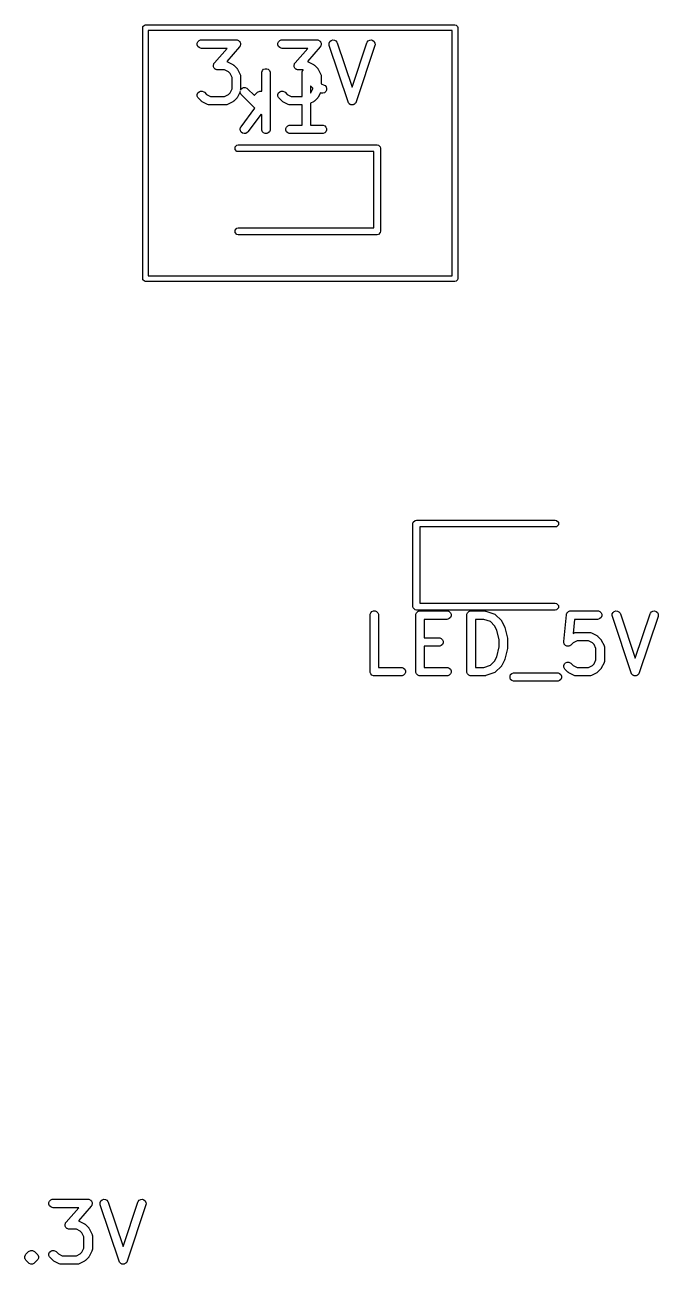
# Model space of a CAD drawing. Header units: millimetres. Extents: x 60 to 220, y -152 to -53.
# Drawn here: x 117.25 to 128.47, y -94.18 to -72.25 of the extents above; entities that cross this region are included whole.
import ezdxf

# ---------------------------------------------------------------- set-up
doc = ezdxf.new("R2010")
doc.units = ezdxf.units.MM
doc.layers.add('F.Silkscreen', color=41, linetype='CONTINUOUS', true_color=0xf2eda1)

msp = doc.modelspace()

# ---------------------------------------------------------------- linework, layer by layer
at = {"layer": 'F.Silkscreen', "linetype": 'CONTINUOUS'}
for p, q in [((119.3373, -72.3025), (119.341106, -72.283366)), ((119.3373, -76.7447), (119.3373, -72.3025)), ((119.341106, -72.283366), (119.368166, -72.256306)), ((119.368166, -72.256306), (119.3873, -72.2525)), ((119.3873, -72.2525), (124.8664, -72.2525)), ((119.4373, -72.3525), (119.4373, -76.6947)), ((124.8164, -72.3525), (119.4373, -72.3525)), ((124.8164, -76.6947), (124.8164, -72.3525)), ((124.8664, -72.2525), (124.885534, -72.256306)), ((124.885534, -72.256306), (124.912594, -72.283366)), ((124.912594, -72.283366), (124.9164, -72.3025)), ((124.9164, -72.3025), (124.9164, -76.7447)), ((120.304051, -72.580287), (120.31525, -72.553251)), ((120.304051, -72.609551), (120.304051, -72.580287)), ((120.31525, -72.553251), (120.335942, -72.532559)), ((120.335942, -72.532559), (120.362978, -72.52136)), ((120.362978, -72.52136), (120.37761, -72.519919)), ((120.37761, -72.519919), (120.996657, -72.519919)), ((120.996657, -72.519919), (121.004395, -72.520681)), ((121.004395, -72.520681), (121.006363, -72.52055)), ((121.006363, -72.52055), (121.007718, -72.521008)), ((121.007718, -72.521008), (121.011289, -72.52136)), ((121.011289, -72.52136), (121.022546, -72.526023)), ((121.022546, -72.526023), (121.034084, -72.529925)), ((121.034084, -72.529925), (121.035988, -72.53159)), ((121.035988, -72.53159), (121.038325, -72.532559)), ((121.038325, -72.532559), (121.046935, -72.541169)), ((121.046935, -72.541169), (121.056108, -72.549195)), ((121.056108, -72.549195), (121.05723, -72.551464)), ((121.05723, -72.551464), (121.059017, -72.553251)), ((121.059017, -72.553251), (121.063677, -72.564501)), ((121.063677, -72.564501), (121.06908, -72.575427)), ((121.06908, -72.575427), (121.069248, -72.57795)), ((121.069248, -72.57795), (121.070216, -72.580287)), ((121.070216, -72.580287), (121.070216, -72.592471)), ((121.070216, -72.592471), (121.071026, -72.604625)), ((121.732622, -72.580287), (121.743821, -72.553251)), ((121.732622, -72.609551), (121.732622, -72.580287)), ((121.743821, -72.553251), (121.764513, -72.532559)), ((121.764513, -72.532559), (121.791549, -72.52136)), ((121.791549, -72.52136), (121.806181, -72.519919)), ((121.806181, -72.519919), (122.425228, -72.519919)), ((122.425228, -72.519919), (122.432966, -72.520681)), ((122.432966, -72.520681), (122.434934, -72.52055)), ((122.434934, -72.52055), (122.436289, -72.521008)), ((122.436289, -72.521008), (122.43986, -72.52136)), ((122.43986, -72.52136), (122.451117, -72.526023)), ((122.451117, -72.526023), (122.462655, -72.529925)), ((122.462655, -72.529925), (122.464559, -72.53159)), ((122.464559, -72.53159), (122.466896, -72.532559)), ((122.466896, -72.532559), (122.475506, -72.541169)), ((122.475506, -72.541169), (122.484679, -72.549195)), ((122.484679, -72.549195), (122.485801, -72.551464)), ((122.485801, -72.551464), (122.487588, -72.553251)), ((122.487588, -72.553251), (122.492248, -72.564501)), ((122.492248, -72.564501), (122.497651, -72.575427)), ((122.497651, -72.575427), (122.497819, -72.57795)), ((122.497819, -72.57795), (122.498787, -72.580287)), ((122.498787, -72.580287), (122.498787, -72.592471)), ((122.498787, -72.592471), (122.499597, -72.604625)), ((122.636532, -72.604299), (122.638607, -72.575109)), ((122.638607, -72.575109), (122.651693, -72.548936)), ((122.651693, -72.548936), (122.6738, -72.529762)), ((122.6738, -72.529762), (122.701563, -72.520508)), ((122.701563, -72.520508), (122.730753, -72.522583)), ((122.730753, -72.522583), (122.756926, -72.535669)), ((122.756926, -72.535669), (122.7761, -72.557776)), ((122.7761, -72.557776), (122.782094, -72.571202)), ((122.782094, -72.571202), (123.044276, -73.357748)), ((123.044276, -73.357748), (123.306458, -72.571202)), ((123.306458, -72.571202), (123.312452, -72.557777)), ((123.312452, -72.557777), (123.331626, -72.53567)), ((123.331626, -72.53567), (123.357799, -72.522583)), ((123.357799, -72.522583), (123.386989, -72.520508)), ((123.386989, -72.520508), (123.414751, -72.529762)), ((123.414751, -72.529762), (123.436859, -72.548936)), ((123.436859, -72.548936), (123.449945, -72.57511)), ((123.449945, -72.57511), (123.45202, -72.6043)), ((120.31525, -72.636587), (120.304051, -72.609551)), ((120.335942, -72.657279), (120.31525, -72.636587)), ((120.362978, -72.668478), (120.335942, -72.657279)), ((120.37761, -72.669919), (120.362978, -72.668478)), ((120.831375, -72.669919), (120.37761, -72.669919)), ((120.606881, -72.926483), (120.831375, -72.669919)), ((121.0531, -72.644307), (120.826204, -72.903616)), ((121.057621, -72.637982), (121.0531, -72.644307)), ((121.059017, -72.636587), (121.057621, -72.637982)), ((121.059565, -72.635263), (121.059017, -72.636587)), ((121.061651, -72.632346), (121.059565, -72.635263)), ((121.065552, -72.620808), (121.061651, -72.632346)), ((121.070216, -72.609551), (121.065552, -72.620808)), ((121.071026, -72.604625), (121.070216, -72.60702)), ((121.070216, -72.60702), (121.070216, -72.609551)), ((121.743821, -72.636587), (121.732622, -72.609551)), ((121.764513, -72.657279), (121.743821, -72.636587)), ((121.791549, -72.668478), (121.764513, -72.657279)), ((121.806181, -72.669919), (121.791549, -72.668478)), ((122.259946, -72.669919), (121.806181, -72.669919)), ((122.035452, -72.926483), (122.259946, -72.669919)), ((122.481671, -72.644307), (122.254775, -72.903616)), ((122.486192, -72.637982), (122.481671, -72.644307)), ((122.487588, -72.636587), (122.486192, -72.637982)), ((122.488136, -72.635263), (122.487588, -72.636587)), ((122.490222, -72.632346), (122.488136, -72.635263)), ((122.494123, -72.620808), (122.490222, -72.632346)), ((122.498787, -72.609551), (122.494123, -72.620808)), ((122.499597, -72.604625), (122.498787, -72.60702)), ((122.498787, -72.60702), (122.498787, -72.609551)), ((122.639792, -72.618636), (122.636532, -72.604299)), ((122.973125, -73.618636), (122.639792, -72.618636)), ((123.44876, -72.618636), (123.115427, -73.618636)), ((123.45202, -72.6043), (123.44876, -72.618636)), ((120.588955, -72.966165), (120.589765, -72.963769)), ((120.589765, -72.978318), (120.588955, -72.966165)), ((120.589765, -72.961239), (120.594428, -72.949981)), ((120.589765, -72.963769), (120.589765, -72.961239)), ((120.589765, -72.990503), (120.589765, -72.978318)), ((120.590732, -72.992839), (120.589765, -72.990503)), ((120.590901, -72.995363), (120.590732, -72.992839)), ((120.596303, -73.006288), (120.590901, -72.995363)), ((120.594428, -72.949981), (120.59833, -72.938444)), ((120.600964, -73.017539), (120.596303, -73.006288)), ((120.59833, -72.938444), (120.600415, -72.935526)), ((120.600415, -72.935526), (120.600964, -72.934203)), ((120.600964, -72.934203), (120.602359, -72.932807)), ((120.60275, -73.019325), (120.600964, -73.017539)), ((120.602359, -72.932807), (120.606881, -72.926483)), ((120.603873, -73.021595), (120.60275, -73.019325)), ((120.613045, -73.02962), (120.603873, -73.021595)), ((120.621656, -73.038231), (120.613045, -73.02962)), ((120.826204, -72.903616), (120.839722, -72.908789)), ((120.839722, -72.908789), (120.93496, -72.956408)), ((120.93496, -72.956408), (120.941259, -72.960372)), ((120.941259, -72.960372), (120.943087, -72.96113)), ((120.943087, -72.96113), (120.945143, -72.962818)), ((120.945143, -72.962818), (120.947403, -72.96424)), ((120.947403, -72.96424), (120.948702, -72.965738)), ((120.948702, -72.965738), (120.954452, -72.970457)), ((120.954452, -72.970457), (121.002071, -73.018076)), ((121.002071, -73.018076), (121.006789, -73.023825)), ((121.006789, -73.023825), (121.008288, -73.025125)), ((121.008288, -73.025125), (121.009709, -73.027384)), ((121.009709, -73.027384), (121.011398, -73.029441)), ((121.011398, -73.029441), (121.012155, -73.031268)), ((121.012155, -73.031268), (121.01612, -73.037568)), ((121.478007, -73.040559), (121.505043, -73.02936)), ((121.505043, -73.02936), (121.534307, -73.02936)), ((121.534307, -73.02936), (121.561343, -73.040559)), ((122.017526, -72.966165), (122.018336, -72.963769)), ((122.018336, -72.978318), (122.017526, -72.966165)), ((122.018336, -72.961239), (122.022999, -72.949981)), ((122.018336, -72.963769), (122.018336, -72.961239)), ((122.018336, -72.990503), (122.018336, -72.978318)), ((122.019303, -72.992839), (122.018336, -72.990503)), ((122.019472, -72.995363), (122.019303, -72.992839)), ((122.024874, -73.006288), (122.019472, -72.995363)), ((122.022999, -72.949981), (122.026901, -72.938444)), ((122.029535, -73.017539), (122.024874, -73.006288)), ((122.026901, -72.938444), (122.028986, -72.935526)), ((122.028986, -72.935526), (122.029535, -72.934203)), ((122.029535, -72.934203), (122.03093, -72.932807)), ((122.031321, -73.019325), (122.029535, -73.017539)), ((122.03093, -72.932807), (122.035452, -72.926483)), ((122.032444, -73.021595), (122.031321, -73.019325)), ((122.041616, -73.02962), (122.032444, -73.021595)), ((122.050227, -73.038231), (122.041616, -73.02962)), ((122.254775, -72.903616), (122.268293, -72.908789)), ((122.268293, -72.908789), (122.363531, -72.956408)), ((122.363531, -72.956408), (122.36983, -72.960372)), ((122.36983, -72.960372), (122.371658, -72.96113)), ((122.371658, -72.96113), (122.373714, -72.962818)), ((122.373714, -72.962818), (122.375974, -72.96424)), ((122.375974, -72.96424), (122.377273, -72.965738)), ((122.377273, -72.965738), (122.383023, -72.970457)), ((122.383023, -72.970457), (122.430642, -73.018076)), ((122.430642, -73.018076), (122.43536, -73.023825)), ((122.43536, -73.023825), (122.436859, -73.025125)), ((122.436859, -73.025125), (122.43828, -73.027384)), ((122.43828, -73.027384), (122.439969, -73.029441)), ((122.439969, -73.029441), (122.440726, -73.031268)), ((122.440726, -73.031268), (122.444691, -73.037568)), ((120.623992, -73.039199), (120.621656, -73.038231)), ((120.625897, -73.040865), (120.623992, -73.039199)), ((120.637434, -73.044766), (120.625897, -73.040865)), ((120.648692, -73.04943), (120.637434, -73.044766)), ((120.652262, -73.049781), (120.648692, -73.04943)), ((120.653618, -73.05024), (120.652262, -73.049781)), ((120.655585, -73.050108), (120.653618, -73.05024)), ((120.663324, -73.050871), (120.655585, -73.050108)), ((120.788476, -73.050871), (120.663324, -73.050871)), ((120.856992, -73.085129), (120.788476, -73.050871)), ((120.887399, -73.115536), (120.856992, -73.085129)), ((120.921657, -73.184052), (120.887399, -73.115536)), ((120.921657, -73.386737), (120.921657, -73.184052)), ((121.01612, -73.037568), (121.063739, -73.132806)), ((121.063739, -73.132806), (121.068994, -73.146537)), ((121.068994, -73.146537), (121.069185, -73.149226)), ((121.069185, -73.149226), (121.070216, -73.151715)), ((121.070216, -73.151715), (121.071657, -73.166347)), ((121.071657, -73.166347), (121.071657, -73.404442)), ((121.444675, -73.102919), (121.446116, -73.088287)), ((121.444675, -73.428114), (121.444675, -73.102919)), ((121.446116, -73.088287), (121.457315, -73.061251)), ((121.457315, -73.061251), (121.478007, -73.040559)), ((121.561343, -73.040559), (121.582035, -73.061251)), ((121.582035, -73.061251), (121.593234, -73.088287)), ((121.593234, -73.088287), (121.594675, -73.102919)), ((121.594675, -73.102919), (121.594675, -74.102919)), ((122.052563, -73.039199), (122.050227, -73.038231)), ((122.054468, -73.040865), (122.052563, -73.039199)), ((122.066005, -73.044766), (122.054468, -73.040865)), ((122.077263, -73.04943), (122.066005, -73.044766)), ((122.080833, -73.049781), (122.077263, -73.04943)), ((122.082189, -73.05024), (122.080833, -73.049781)), ((122.084156, -73.050108), (122.082189, -73.05024)), ((122.091895, -73.050871), (122.084156, -73.050108)), ((122.180286, -73.050871), (122.091895, -73.050871)), ((122.158961, -73.10284), (122.158976, -73.102763)), ((122.158966, -73.102866), (122.158961, -73.10284)), ((122.158961, -73.102919), (122.158966, -73.102866)), ((122.158961, -73.519919), (122.158961, -73.102919)), ((122.158976, -73.102763), (122.160402, -73.088287)), ((122.160402, -73.088287), (122.163243, -73.081426)), ((122.163243, -73.081426), (122.1647, -73.074146)), ((122.1647, -73.074146), (122.168788, -73.06804)), ((122.168788, -73.06804), (122.171601, -73.061251)), ((122.171601, -73.061251), (122.176851, -73.056)), ((122.176851, -73.056), (122.180286, -73.050871)), ((122.444691, -73.037568), (122.49231, -73.132806)), ((122.49231, -73.132806), (122.497565, -73.146537)), ((122.497565, -73.146537), (122.497756, -73.149226)), ((122.497756, -73.149226), (122.498787, -73.151715)), ((122.498787, -73.151715), (122.500228, -73.166347)), ((122.500228, -73.166347), (122.500228, -73.295057)), ((120.304051, -73.485048), (120.31525, -73.458012)), ((120.31525, -73.458012), (120.335943, -73.437319)), ((120.335943, -73.437319), (120.362979, -73.426121)), ((120.362979, -73.426121), (120.392242, -73.426121)), ((120.392242, -73.426121), (120.419278, -73.43732)), ((120.419278, -73.43732), (120.430644, -73.446648)), ((120.430644, -73.446648), (120.469656, -73.485661)), ((120.856991, -73.485661), (120.887398, -73.455253)), ((120.887398, -73.455253), (120.921657, -73.386737)), ((121.063739, -73.437983), (121.01612, -73.533221)), ((121.065164, -73.434259), (121.063739, -73.437983)), ((121.065164, -73.450883), (121.065164, -73.434259)), ((121.076363, -73.47792), (121.065164, -73.450883)), ((121.071462, -73.406414), (121.076363, -73.394584)), ((121.071657, -73.404442), (121.071462, -73.406414)), ((121.076363, -73.394584), (121.097055, -73.373892)), ((121.097055, -73.373892), (121.124092, -73.362693)), ((121.124092, -73.362693), (121.153354, -73.362693)), ((121.153354, -73.362693), (121.180391, -73.373892)), ((121.180391, -73.373892), (121.191756, -73.383219)), ((121.191756, -73.383219), (121.314932, -73.506395)), ((121.324576, -73.494268), (121.372195, -73.446648)), ((121.372195, -73.446648), (121.383561, -73.43732)), ((121.383561, -73.43732), (121.383562, -73.437319)), ((121.383562, -73.437319), (121.399399, -73.430759)), ((121.399399, -73.430759), (121.410597, -73.426121)), ((121.410597, -73.426121), (121.43986, -73.426121)), ((121.43986, -73.426121), (121.439861, -73.426121)), ((121.439861, -73.426121), (121.444675, -73.428114)), ((121.732622, -73.485048), (121.743821, -73.458012)), ((121.743821, -73.458012), (121.764514, -73.437319)), ((121.764514, -73.437319), (121.79155, -73.426121)), ((121.79155, -73.426121), (121.820813, -73.426121)), ((121.820813, -73.426121), (121.847849, -73.43732)), ((121.847849, -73.43732), (121.859215, -73.446648)), ((121.859215, -73.446648), (121.898227, -73.485661)), ((122.350228, -73.372871), (122.308961, -73.331604)), ((122.308961, -73.331604), (122.308961, -73.462261)), ((122.308961, -73.462261), (122.315969, -73.455253)), ((122.315969, -73.455253), (122.350228, -73.386737)), ((122.350228, -73.386737), (122.350228, -73.372871)), ((122.483982, -73.454639), (122.444691, -73.533221)), ((122.486134, -73.455715), (122.483982, -73.454639)), ((122.499865, -73.46097), (122.486134, -73.455715)), ((122.529055, -73.463044), (122.499865, -73.46097)), ((122.500228, -73.295057), (122.553216, -73.321551)), ((122.556817, -73.45379), (122.529055, -73.463044)), ((122.553216, -73.321551), (122.565659, -73.329383)), ((122.578924, -73.434617), (122.556817, -73.45379)), ((122.565659, -73.329383), (122.584832, -73.351491)), ((122.592012, -73.408442), (122.578924, -73.434617)), ((122.584832, -73.351491), (122.594086, -73.379252)), ((122.594086, -73.379252), (122.592012, -73.408442)), ((120.304051, -73.514311), (120.304051, -73.485048)), ((120.315249, -73.541347), (120.304051, -73.514311)), ((120.324576, -73.552712), (120.315249, -73.541347)), ((120.372195, -73.600332), (120.324576, -73.552712)), ((120.377944, -73.60505), (120.372195, -73.600332)), ((120.379245, -73.60655), (120.377944, -73.60505)), ((120.381504, -73.607972), (120.379245, -73.60655)), ((120.383561, -73.60966), (120.381504, -73.607972)), ((120.385388, -73.610417), (120.383561, -73.60966)), ((120.391688, -73.614382), (120.385388, -73.610417)), ((120.486926, -73.662001), (120.391688, -73.614382)), ((120.469656, -73.485661), (120.538172, -73.519919)), ((120.500657, -73.667256), (120.486926, -73.662001)), ((120.503346, -73.667447), (120.500657, -73.667256)), ((120.505835, -73.668478), (120.503346, -73.667447)), ((120.520467, -73.669919), (120.505835, -73.668478)), ((120.806181, -73.669919), (120.520467, -73.669919)), ((120.538172, -73.519919), (120.788476, -73.519919)), ((120.788476, -73.519919), (120.856991, -73.485661)), ((120.820813, -73.668478), (120.806181, -73.669919)), ((120.823302, -73.667446), (120.820813, -73.668478)), ((120.82599, -73.667256), (120.823302, -73.667446)), ((120.839722, -73.662001), (120.82599, -73.667256)), ((120.93496, -73.614382), (120.839722, -73.662001)), ((120.941259, -73.610417), (120.93496, -73.614382)), ((120.943087, -73.60966), (120.941259, -73.610417)), ((120.945143, -73.607972), (120.943087, -73.60966)), ((120.947403, -73.60655), (120.945143, -73.607972)), ((120.948703, -73.60505), (120.947403, -73.60655)), ((120.954453, -73.600332), (120.948703, -73.60505)), ((121.002071, -73.552713), (120.954453, -73.600332)), ((121.006789, -73.546963), (121.002071, -73.552713)), ((121.008288, -73.545664), (121.006789, -73.546963)), ((121.009709, -73.543405), (121.008288, -73.545664)), ((121.011399, -73.541347), (121.009709, -73.543405)), ((121.012156, -73.539517), (121.011399, -73.541347)), ((121.01612, -73.533221), (121.012156, -73.539517)), ((121.08569, -73.489285), (121.076363, -73.47792)), ((121.325408, -73.729003), (121.08569, -73.489285)), ((121.314932, -73.506395), (121.315249, -73.505633)), ((121.315249, -73.505633), (121.324576, -73.494268)), ((121.732622, -73.514311), (121.732622, -73.485048)), ((121.74382, -73.541347), (121.732622, -73.514311)), ((121.753147, -73.552712), (121.74382, -73.541347)), ((121.800766, -73.600332), (121.753147, -73.552712)), ((121.806515, -73.60505), (121.800766, -73.600332)), ((121.807816, -73.60655), (121.806515, -73.60505)), ((121.810075, -73.607972), (121.807816, -73.60655)), ((121.812132, -73.60966), (121.810075, -73.607972)), ((121.813959, -73.610417), (121.812132, -73.60966)), ((121.820259, -73.614382), (121.813959, -73.610417)), ((121.915497, -73.662001), (121.820259, -73.614382)), ((121.898227, -73.485661), (121.966743, -73.519919)), ((121.929228, -73.667256), (121.915497, -73.662001)), ((121.931917, -73.667447), (121.929228, -73.667256)), ((121.934406, -73.668478), (121.931917, -73.667447)), ((121.949038, -73.669919), (121.934406, -73.668478)), ((122.158961, -73.669919), (121.949038, -73.669919)), ((121.966743, -73.519919), (122.158961, -73.519919)), ((122.158961, -74.027919), (122.158961, -73.669919)), ((122.363531, -73.614382), (122.308961, -73.641667)), ((122.308961, -73.641667), (122.308961, -74.027919)), ((122.36983, -73.610417), (122.363531, -73.614382)), ((122.371658, -73.60966), (122.36983, -73.610417)), ((122.373714, -73.607972), (122.371658, -73.60966)), ((122.375974, -73.60655), (122.373714, -73.607972)), ((122.377274, -73.60505), (122.375974, -73.60655)), ((122.383024, -73.600332), (122.377274, -73.60505)), ((122.430642, -73.552713), (122.383024, -73.600332)), ((122.43536, -73.546963), (122.430642, -73.552713)), ((122.436859, -73.545664), (122.43536, -73.546963)), ((122.43828, -73.543405), (122.436859, -73.545664)), ((122.43997, -73.541347), (122.43828, -73.543405)), ((122.440727, -73.539517), (122.43997, -73.541347)), ((122.444691, -73.533221), (122.440727, -73.539517)), ((122.979119, -73.632061), (122.973125, -73.618636)), ((122.982629, -73.636108), (122.979119, -73.632061)), ((122.985026, -73.640902), (122.982629, -73.636108)), ((122.992134, -73.647067), (122.985026, -73.640902)), ((122.998293, -73.654168), (122.992134, -73.647067)), ((123.003082, -73.656562), (122.998293, -73.654168)), ((123.007133, -73.660076), (123.003082, -73.656562)), ((123.016058, -73.66305), (123.007133, -73.660076)), ((123.024466, -73.667255), (123.016058, -73.66305)), ((123.02981, -73.667634), (123.024466, -73.667255)), ((123.034896, -73.66933), (123.02981, -73.667634)), ((123.044276, -73.668663), (123.034896, -73.66933)), ((123.053656, -73.66933), (123.044276, -73.668663)), ((123.058741, -73.667634), (123.053656, -73.66933)), ((123.064086, -73.667255), (123.058741, -73.667634)), ((123.072496, -73.663049), (123.064086, -73.667255)), ((123.081418, -73.660076), (123.072496, -73.663049)), ((123.085465, -73.656565), (123.081418, -73.660076)), ((123.090259, -73.654169), (123.085465, -73.656565)), ((123.096422, -73.647063), (123.090259, -73.654169)), ((123.103526, -73.640902), (123.096422, -73.647063)), ((123.105921, -73.63611), (123.103526, -73.640902)), ((123.109433, -73.632062), (123.105921, -73.63611)), ((123.115427, -73.618636), (123.109433, -73.632062)), ((121.078723, -74.057919), (121.325408, -73.729003)), ((121.432551, -73.836146), (121.198723, -74.147919)), ((121.444675, -73.84827), (121.432551, -73.836146)), ((121.444675, -74.102919), (121.444675, -73.84827)), ((121.063834, -74.098837), (121.071097, -74.070489)), ((121.067973, -74.127806), (121.063834, -74.098837)), ((121.082882, -74.152987), (121.067973, -74.127806)), ((121.071097, -74.070489), (121.078723, -74.057919)), ((121.446116, -74.117551), (121.444675, -74.102919)), ((121.457315, -74.144587), (121.446116, -74.117551)), ((121.593234, -74.117551), (121.582035, -74.144587)), ((121.594675, -74.102919), (121.593234, -74.117551)), ((121.874688, -74.088287), (121.885887, -74.061251)), ((121.874688, -74.117551), (121.874688, -74.088287)), ((121.885887, -74.144587), (121.874688, -74.117551)), ((121.885887, -74.061251), (121.906579, -74.040559)), ((121.906579, -74.040559), (121.933615, -74.02936)), ((121.933615, -74.02936), (121.948247, -74.027919)), ((121.948247, -74.027919), (122.158961, -74.027919)), ((122.308961, -74.027919), (122.519675, -74.027919)), ((122.519675, -74.027919), (122.534307, -74.02936)), ((122.534307, -74.02936), (122.561343, -74.040559)), ((122.561343, -74.040559), (122.582035, -74.061251)), ((122.582035, -74.061251), (122.593234, -74.088287)), ((122.593234, -74.117551), (122.582035, -74.144587)), ((122.593234, -74.088287), (122.593234, -74.117551)), ((121.106293, -74.170545), (121.082882, -74.152987)), ((121.134641, -74.177808), (121.106293, -74.170545)), ((121.16361, -74.173669), (121.134641, -74.177808)), ((121.188791, -74.15876), (121.16361, -74.173669)), ((121.198723, -74.147919), (121.188791, -74.15876)), ((121.478007, -74.165279), (121.457315, -74.144587)), ((121.505043, -74.176478), (121.478007, -74.165279)), ((121.534307, -74.176478), (121.505043, -74.176478)), ((121.561343, -74.165279), (121.534307, -74.176478)), ((121.582035, -74.144587), (121.561343, -74.165279)), ((121.906579, -74.165279), (121.885887, -74.144587)), ((121.933615, -74.176478), (121.906579, -74.165279)), ((121.948247, -74.177919), (121.933615, -74.176478)), ((122.519675, -74.177919), (121.948247, -74.177919)), ((122.534307, -74.176478), (122.519675, -74.177919)), ((122.561343, -74.165279), (122.534307, -74.176478)), ((122.582035, -74.144587), (122.561343, -74.165279)), ((120.972967, -74.414139), (121.005439, -74.381667)), ((120.972967, -74.460061), (120.972967, -74.414139)), ((121.005439, -74.492533), (120.972967, -74.460061)), ((121.005439, -74.381667), (121.0284, -74.3771)), ((121.0284, -74.4971), (121.005439, -74.492533)), ((121.0284, -74.3771), (123.4884, -74.3771)), ((123.4284, -74.4971), (121.0284, -74.4971)), ((123.4284, -75.8471), (123.4284, -74.4971)), ((123.4884, -74.3771), (123.511361, -74.381667)), ((123.511361, -74.381667), (123.543833, -74.414139)), ((123.543833, -74.414139), (123.5484, -74.4371)), ((123.5484, -74.4371), (123.5484, -75.9071)), ((120.972967, -75.884139), (121.005439, -75.851667)), ((121.005439, -75.851667), (121.0284, -75.8471)), ((121.0284, -75.8471), (123.4284, -75.8471)), ((120.972967, -75.930061), (120.972967, -75.884139)), ((121.005439, -75.962533), (120.972967, -75.930061)), ((121.0284, -75.9671), (121.005439, -75.962533)), ((123.4884, -75.9671), (121.0284, -75.9671)), ((123.511361, -75.962533), (123.4884, -75.9671)), ((123.543833, -75.930061), (123.511361, -75.962533)), ((123.5484, -75.9071), (123.543833, -75.930061)), ((119.341106, -76.763834), (119.3373, -76.7447)), ((119.4373, -76.6947), (124.8164, -76.6947)), ((124.9164, -76.7447), (124.912594, -76.763834)), ((119.368166, -76.790894), (119.341106, -76.763834)), ((119.3873, -76.7947), (119.368166, -76.790894)), ((124.8664, -76.7947), (119.3873, -76.7947)), ((124.885534, -76.790894), (124.8664, -76.7947)), ((124.912594, -76.763834), (124.885534, -76.790894)), ((124.123, -81.0784), (124.127567, -81.055439)), ((124.123, -82.5484), (124.123, -81.0784)), ((124.127567, -81.055439), (124.160039, -81.022967)), ((124.160039, -81.022967), (124.183, -81.0184)), ((124.183, -81.0184), (126.643, -81.0184)), ((126.643, -81.1384), (124.243, -81.1384)), ((124.243, -81.1384), (124.243, -82.4884)), ((126.643, -81.0184), (126.665961, -81.022967)), ((126.665961, -81.133833), (126.643, -81.1384)), ((126.665961, -81.022967), (126.698433, -81.055439)), ((126.698433, -81.101361), (126.665961, -81.133833)), ((126.698433, -81.055439), (126.698433, -81.101361)), ((123.364679, -82.683587), (123.375878, -82.656551)), ((123.375878, -82.656551), (123.39657, -82.635859)), ((123.39657, -82.635859), (123.423606, -82.62466)), ((123.423606, -82.62466), (123.45287, -82.62466)), ((123.45287, -82.62466), (123.479906, -82.635859)), ((123.479906, -82.635859), (123.500598, -82.656551)), ((123.500598, -82.656551), (123.511797, -82.683587)), ((124.127567, -82.571361), (124.123, -82.5484)), ((124.160039, -82.603833), (124.127567, -82.571361)), ((124.183, -82.6084), (124.160039, -82.603833)), ((124.174203, -82.683587), (124.185402, -82.656551)), ((126.643, -82.6084), (124.183, -82.6084)), ((124.185402, -82.656551), (124.206094, -82.635859)), ((124.206094, -82.635859), (124.23313, -82.62466)), ((124.23313, -82.62466), (124.247762, -82.623219)), ((124.243, -82.4884), (126.643, -82.4884)), ((124.247762, -82.623219), (124.723952, -82.623219)), ((124.723952, -82.623219), (124.738584, -82.62466)), ((124.738584, -82.62466), (124.76562, -82.635859)), ((124.76562, -82.635859), (124.786312, -82.656551)), ((124.786312, -82.656551), (124.797511, -82.683587)), ((125.078965, -82.683587), (125.090164, -82.656551)), ((125.090164, -82.656551), (125.110856, -82.635859)), ((125.110856, -82.635859), (125.137892, -82.62466)), ((125.137892, -82.62466), (125.152524, -82.623219)), ((125.152524, -82.623219), (125.390619, -82.623219)), ((125.390619, -82.623219), (125.398024, -82.623948)), ((125.398024, -82.623948), (125.399999, -82.623808)), ((125.399999, -82.623808), (125.402596, -82.624398)), ((125.402596, -82.624398), (125.405251, -82.62466)), ((125.405251, -82.62466), (125.407082, -82.625418)), ((125.407082, -82.625418), (125.414336, -82.627068)), ((125.414336, -82.627068), (125.557193, -82.674687)), ((125.557193, -82.674687), (125.570618, -82.680681)), ((125.570618, -82.680681), (125.572653, -82.682446)), ((126.643, -82.4884), (126.665961, -82.492967)), ((126.665961, -82.603833), (126.643, -82.6084)), ((126.665961, -82.492967), (126.698433, -82.525439)), ((126.698433, -82.571361), (126.665961, -82.603833)), ((126.698433, -82.525439), (126.698433, -82.571361)), ((126.841583, -82.681864), (126.842691, -82.67634)), ((126.842691, -82.67634), (126.847873, -82.66668)), ((126.847873, -82.66668), (126.852069, -82.656551)), ((126.852069, -82.656551), (126.85474, -82.653879)), ((126.85474, -82.653879), (126.856525, -82.650553)), ((126.856525, -82.650553), (126.865007, -82.643612)), ((126.865007, -82.643612), (126.872761, -82.635859)), ((126.872761, -82.635859), (126.876249, -82.634413)), ((126.876249, -82.634413), (126.879173, -82.632022)), ((126.879173, -82.632022), (126.88967, -82.628854)), ((126.88967, -82.628854), (126.899797, -82.62466)), ((126.899797, -82.62466), (126.905402, -82.624107)), ((126.905402, -82.624107), (126.907189, -82.623569)), ((126.907189, -82.623569), (126.909017, -82.623751)), ((126.909017, -82.623751), (126.914429, -82.623219)), ((126.914429, -82.623219), (127.390619, -82.623219)), ((127.390619, -82.623219), (127.405251, -82.62466)), ((127.405251, -82.62466), (127.432287, -82.635859)), ((127.432287, -82.635859), (127.452979, -82.656551)), ((127.452979, -82.656551), (127.464178, -82.683587)), ((127.649542, -82.707599), (127.651617, -82.678409)), ((127.651617, -82.678409), (127.664703, -82.652236)), ((127.664703, -82.652236), (127.68681, -82.633062)), ((127.68681, -82.633062), (127.714573, -82.623808)), ((127.714573, -82.623808), (127.743763, -82.625883)), ((127.743763, -82.625883), (127.769936, -82.638969)), ((127.769936, -82.638969), (127.78911, -82.661076)), ((127.78911, -82.661076), (127.795104, -82.674502)), ((127.795104, -82.674502), (128.057286, -83.461048)), ((128.057286, -83.461048), (128.319468, -82.674502)), ((128.319468, -82.674502), (128.325462, -82.661077)), ((128.325462, -82.661077), (128.344636, -82.63897)), ((128.344636, -82.63897), (128.370809, -82.625883)), ((128.370809, -82.625883), (128.399999, -82.623808)), ((128.399999, -82.623808), (128.427761, -82.633062)), ((128.427761, -82.633062), (128.449869, -82.652236)), ((128.449869, -82.652236), (128.462955, -82.67841)), ((128.462955, -82.67841), (128.46503, -82.7076)), ((123.363238, -82.698219), (123.364679, -82.683587)), ((123.363238, -83.698219), (123.363238, -82.698219)), ((123.511797, -82.683587), (123.513238, -82.698219)), ((123.513238, -82.698219), (123.513238, -83.623219)), ((124.172762, -82.698219), (124.174203, -82.683587)), ((124.172762, -83.698219), (124.172762, -82.698219)), ((124.723952, -82.773219), (124.322762, -82.773219)), ((124.322762, -82.773219), (124.322762, -83.099409)), ((124.738584, -82.771778), (124.723952, -82.773219)), ((124.76562, -82.760579), (124.738584, -82.771778)), ((124.786312, -82.739887), (124.76562, -82.760579)), ((124.797511, -82.712851), (124.786312, -82.739887)), ((124.797511, -82.683587), (124.797511, -82.712851)), ((125.077524, -82.698219), (125.078965, -82.683587)), ((125.077524, -83.698219), (125.077524, -82.698219)), ((125.378449, -82.773219), (125.227524, -82.773219)), ((125.227524, -82.773219), (125.227524, -83.623219)), ((125.492962, -82.81139), (125.378449, -82.773219)), ((125.567075, -82.885503), (125.492962, -82.81139)), ((125.605568, -82.96249), (125.567075, -82.885503)), ((125.572653, -82.682446), (125.575144, -82.683478)), ((125.575144, -82.683478), (125.586509, -82.692805)), ((125.586509, -82.692805), (125.681747, -82.788043)), ((125.681747, -82.788043), (125.686467, -82.793793)), ((125.686467, -82.793793), (125.687964, -82.795092)), ((125.687964, -82.795092), (125.689383, -82.797346)), ((125.689383, -82.797346), (125.691075, -82.799408)), ((125.691075, -82.799408), (125.691833, -82.80124)), ((125.691833, -82.80124), (125.695796, -82.807535)), ((125.695796, -82.807535), (125.743415, -82.902773)), ((126.792182, -83.166946), (126.839801, -82.690756)), ((126.839801, -82.690756), (126.84087, -82.685423)), ((126.84087, -82.683587), (126.841583, -82.681864)), ((126.84087, -82.685423), (126.84087, -82.683587)), ((126.982303, -82.773219), (126.957484, -83.021409)), ((127.390619, -82.773219), (126.982303, -82.773219)), ((127.405251, -82.771778), (127.390619, -82.773219)), ((127.432287, -82.760579), (127.405251, -82.771778)), ((127.452979, -82.739887), (127.432287, -82.760579)), ((127.464178, -82.712851), (127.452979, -82.739887)), ((127.464178, -82.683587), (127.464178, -82.712851)), ((127.652802, -82.721936), (127.649542, -82.707599)), ((127.986135, -83.721936), (127.652802, -82.721936)), ((128.46177, -82.721936), (128.128437, -83.721936)), ((128.46503, -82.7076), (128.46177, -82.721936)), ((124.322762, -83.099409), (124.581095, -83.099409)), ((124.581095, -83.099409), (124.595727, -83.10085)), ((124.595727, -83.10085), (124.622763, -83.112049)), ((124.622763, -83.112049), (124.643455, -83.132741)), ((125.648952, -83.136024), (125.605568, -82.96249)), ((125.743415, -82.902773), (125.743824, -82.903842)), ((125.743824, -82.903842), (125.744147, -82.904278)), ((125.744147, -82.904278), (125.746339, -82.910414)), ((125.746339, -82.910414), (125.74867, -82.916504)), ((125.74867, -82.916504), (125.748708, -82.917044)), ((125.748708, -82.917044), (125.749094, -82.918124)), ((125.749094, -82.918124), (125.796713, -83.1086)), ((125.796713, -83.1086), (125.797088, -83.111136)), ((125.797088, -83.111136), (125.797511, -83.112158)), ((125.797511, -83.112158), (125.798053, -83.11767)), ((125.798053, -83.11767), (125.798863, -83.123144)), ((126.957484, -83.021409), (126.976126, -83.012089)), ((126.976126, -83.012089), (126.989857, -83.006834)), ((126.989857, -83.006834), (126.992546, -83.006642)), ((126.992546, -83.006642), (126.995035, -83.005612)), ((126.995035, -83.005612), (127.009667, -83.004171)), ((127.009667, -83.004171), (127.247762, -83.004171)), ((127.247762, -83.004171), (127.262394, -83.005612)), ((127.262394, -83.005612), (127.264883, -83.006643)), ((127.264883, -83.006643), (127.267571, -83.006834)), ((127.267571, -83.006834), (127.281303, -83.012089)), ((127.281303, -83.012089), (127.376541, -83.059708)), ((127.376541, -83.059708), (127.38284, -83.063672)), ((127.38284, -83.063672), (127.384668, -83.06443)), ((127.384668, -83.06443), (127.386724, -83.066118)), ((127.386724, -83.066118), (127.388984, -83.06754)), ((127.388984, -83.06754), (127.390283, -83.069038)), ((127.390283, -83.069038), (127.396033, -83.073757)), ((127.396033, -83.073757), (127.443652, -83.121376)), ((124.581095, -83.249409), (124.322762, -83.249409)), ((124.322762, -83.249409), (124.322762, -83.623219)), ((124.595727, -83.247968), (124.581095, -83.249409)), ((124.622763, -83.236769), (124.595727, -83.247968)), ((124.643455, -83.216077), (124.622763, -83.236769)), ((124.643455, -83.132741), (124.654654, -83.159777)), ((124.654654, -83.189041), (124.643455, -83.216077)), ((124.654654, -83.159777), (124.654654, -83.189041)), ((125.605568, -83.433947), (125.648952, -83.260413)), ((125.648952, -83.260413), (125.648952, -83.136024)), ((125.796713, -83.287837), (125.749094, -83.478313)), ((125.797088, -83.2853), (125.796713, -83.287837)), ((125.797511, -83.284279), (125.797088, -83.2853)), ((125.798053, -83.278766), (125.797511, -83.284279)), ((125.798863, -83.273293), (125.798053, -83.278766)), ((125.798863, -83.123144), (125.7987, -83.124236)), ((125.7987, -83.124236), (125.798952, -83.12679)), ((125.798952, -83.269647), (125.7987, -83.2722)), ((125.7987, -83.2722), (125.798863, -83.273293)), ((125.798952, -83.12679), (125.798952, -83.269647)), ((126.79216, -83.181649), (126.792182, -83.166946)), ((126.793251, -83.185264), (126.79216, -83.181649)), ((126.793251, -83.18904), (126.793251, -83.185264)), ((126.797445, -83.199165), (126.793251, -83.18904)), ((126.800613, -83.209665), (126.797445, -83.199165)), ((126.803004, -83.212588), (126.800613, -83.209665)), ((126.80445, -83.216077), (126.803004, -83.212588)), ((126.812203, -83.22383), (126.80445, -83.216077)), ((126.819144, -83.232313), (126.812203, -83.22383)), ((126.82247, -83.234097), (126.819144, -83.232313)), ((126.825142, -83.236769), (126.82247, -83.234097)), ((126.835269, -83.240964), (126.825142, -83.236769)), ((126.844931, -83.246147), (126.835269, -83.240964)), ((126.84869, -83.246522), (126.844931, -83.246147)), ((126.852179, -83.247968), (126.84869, -83.246522)), ((126.86314, -83.247968), (126.852179, -83.247968)), ((126.87405, -83.249059), (126.86314, -83.247968)), ((126.877666, -83.247968), (126.87405, -83.249059)), ((126.881441, -83.247968), (126.877666, -83.247968)), ((126.891566, -83.243773), (126.881441, -83.247968)), ((126.902066, -83.240606), (126.891566, -83.243773)), ((126.904989, -83.238214), (126.902066, -83.240606)), ((126.908478, -83.236769), (126.904989, -83.238214)), ((126.919843, -83.227442), (126.908478, -83.236769)), ((126.958856, -83.188429), (126.919843, -83.227442)), ((127.027372, -83.154171), (126.958856, -83.188429)), ((127.230057, -83.154171), (127.027372, -83.154171)), ((127.298573, -83.188429), (127.230057, -83.154171)), ((127.32898, -83.218836), (127.298573, -83.188429)), ((127.363238, -83.287352), (127.32898, -83.218836)), ((127.363238, -83.490037), (127.363238, -83.287352)), ((127.443652, -83.121376), (127.44837, -83.127125)), ((127.44837, -83.127125), (127.449869, -83.128425)), ((127.449869, -83.128425), (127.45129, -83.130684)), ((127.45129, -83.130684), (127.452979, -83.132741)), ((127.452979, -83.132741), (127.453736, -83.134568)), ((127.453736, -83.134568), (127.457701, -83.140868)), ((127.457701, -83.140868), (127.50532, -83.236106)), ((127.50532, -83.236106), (127.510575, -83.249837)), ((127.510575, -83.249837), (127.510766, -83.252526)), ((127.510766, -83.252526), (127.511797, -83.255015)), ((127.511797, -83.255015), (127.513238, -83.269647)), ((127.513238, -83.269647), (127.513238, -83.507742)), ((125.492962, -83.585047), (125.567074, -83.510934)), ((125.567074, -83.510934), (125.605568, -83.433947)), ((125.743415, -83.493664), (125.695796, -83.588902)), ((125.743824, -83.492594), (125.743415, -83.493664)), ((125.744147, -83.492159), (125.743824, -83.492594)), ((125.746339, -83.486022), (125.744147, -83.492159)), ((125.74867, -83.479933), (125.746339, -83.486022)), ((125.748708, -83.479392), (125.74867, -83.479933)), ((125.749094, -83.478313), (125.748708, -83.479392)), ((126.80445, -83.561312), (126.825143, -83.540619)), ((126.825143, -83.540619), (126.852179, -83.529421)), ((126.852179, -83.529421), (126.881442, -83.529421)), ((126.881442, -83.529421), (126.908478, -83.54062)), ((126.908478, -83.54062), (126.919844, -83.549948)), ((126.919844, -83.549948), (126.958856, -83.588961)), ((127.328979, -83.558553), (127.363238, -83.490037)), ((127.50532, -83.541283), (127.457701, -83.636521)), ((127.510575, -83.527552), (127.50532, -83.541283)), ((127.510766, -83.524862), (127.510575, -83.527552)), ((127.511797, -83.522374), (127.510766, -83.524862)), ((127.513238, -83.507742), (127.511797, -83.522374)), ((123.364679, -83.712851), (123.363238, -83.698219)), ((123.375878, -83.739887), (123.364679, -83.712851)), ((123.39657, -83.760579), (123.375878, -83.739887)), ((123.423606, -83.771778), (123.39657, -83.760579)), ((123.438238, -83.773219), (123.423606, -83.771778)), ((123.914428, -83.773219), (123.438238, -83.773219)), ((123.513238, -83.623219), (123.914428, -83.623219)), ((123.914428, -83.623219), (123.92906, -83.62466)), ((123.92906, -83.771778), (123.914428, -83.773219)), ((123.92906, -83.62466), (123.956096, -83.635859)), ((123.956096, -83.760579), (123.92906, -83.771778)), ((123.956096, -83.635859), (123.976788, -83.656551)), ((123.976788, -83.739887), (123.956096, -83.760579)), ((123.976788, -83.656551), (123.987987, -83.683587)), ((123.987987, -83.712851), (123.976788, -83.739887)), ((123.987987, -83.683587), (123.987987, -83.712851)), ((124.174203, -83.712851), (124.172762, -83.698219)), ((124.185402, -83.739887), (124.174203, -83.712851)), ((124.206094, -83.760579), (124.185402, -83.739887)), ((124.23313, -83.771778), (124.206094, -83.760579)), ((124.247762, -83.773219), (124.23313, -83.771778)), ((124.723952, -83.773219), (124.247762, -83.773219)), ((124.322762, -83.623219), (124.723952, -83.623219)), ((124.723952, -83.623219), (124.738584, -83.62466)), ((124.738584, -83.771778), (124.723952, -83.773219)), ((124.738584, -83.62466), (124.76562, -83.635859)), ((124.76562, -83.760579), (124.738584, -83.771778)), ((124.76562, -83.635859), (124.786312, -83.656551)), ((124.786312, -83.739887), (124.76562, -83.760579)), ((124.786312, -83.656551), (124.797511, -83.683587)), ((124.797511, -83.712851), (124.786312, -83.739887)), ((124.797511, -83.683587), (124.797511, -83.712851)), ((125.078965, -83.712851), (125.077524, -83.698219)), ((125.090164, -83.739887), (125.078965, -83.712851)), ((125.110856, -83.760579), (125.090164, -83.739887)), ((125.137892, -83.771778), (125.110856, -83.760579)), ((125.152524, -83.773219), (125.137892, -83.771778)), ((125.390619, -83.773219), (125.152524, -83.773219)), ((125.227524, -83.623219), (125.378449, -83.623219)), ((125.378449, -83.623219), (125.492962, -83.585047)), ((125.398024, -83.772489), (125.390619, -83.773219)), ((125.399999, -83.77263), (125.398024, -83.772489)), ((125.402596, -83.772039), (125.399999, -83.77263)), ((125.405251, -83.771778), (125.402596, -83.772039)), ((125.407082, -83.771019), (125.405251, -83.771778)), ((125.414336, -83.76937), (125.407082, -83.771019)), ((125.557193, -83.721751), (125.414336, -83.76937)), ((125.570618, -83.715757), (125.557193, -83.721751)), ((125.572653, -83.713991), (125.570618, -83.715757)), ((125.575144, -83.71296), (125.572653, -83.713991)), ((125.586509, -83.703633), (125.575144, -83.71296)), ((125.681748, -83.608393), (125.586509, -83.703633)), ((125.686465, -83.602644), (125.681748, -83.608393)), ((125.687964, -83.601345), (125.686465, -83.602644)), ((125.689385, -83.599086), (125.687964, -83.601345)), ((125.691075, -83.597028), (125.689385, -83.599086)), ((125.691832, -83.595198), (125.691075, -83.597028)), ((125.695796, -83.588902), (125.691832, -83.595198)), ((125.84087, -83.778825), (125.852069, -83.751789)), ((125.852069, -83.751789), (125.872761, -83.731097)), ((125.872761, -83.731097), (125.899797, -83.719898)), ((125.899797, -83.719898), (125.914429, -83.718457)), ((125.914429, -83.718457), (126.676333, -83.718457)), ((126.676333, -83.718457), (126.690965, -83.719898)), ((126.690965, -83.719898), (126.718001, -83.731097)), ((126.718001, -83.731097), (126.738693, -83.751789)), ((126.738693, -83.751789), (126.749892, -83.778825)), ((126.793251, -83.588348), (126.80445, -83.561312)), ((126.793251, -83.617611), (126.793251, -83.588348)), ((126.804449, -83.644647), (126.793251, -83.617611)), ((126.813776, -83.656012), (126.804449, -83.644647)), ((126.861395, -83.703632), (126.813776, -83.656012)), ((126.867144, -83.70835), (126.861395, -83.703632)), ((126.868445, -83.70985), (126.867144, -83.70835)), ((126.870704, -83.711272), (126.868445, -83.70985)), ((126.872761, -83.71296), (126.870704, -83.711272)), ((126.874588, -83.713717), (126.872761, -83.71296)), ((126.880888, -83.717682), (126.874588, -83.713717)), ((126.976126, -83.765301), (126.880888, -83.717682)), ((126.958856, -83.588961), (127.027372, -83.623219)), ((126.989857, -83.770556), (126.976126, -83.765301)), ((126.992546, -83.770747), (126.989857, -83.770556)), ((126.995035, -83.771778), (126.992546, -83.770747)), ((127.009667, -83.773219), (126.995035, -83.771778)), ((127.247762, -83.773219), (127.009667, -83.773219)), ((127.027372, -83.623219), (127.230057, -83.623219)), ((127.230057, -83.623219), (127.298572, -83.588961)), ((127.262394, -83.771778), (127.247762, -83.773219)), ((127.264883, -83.770746), (127.262394, -83.771778)), ((127.267571, -83.770556), (127.264883, -83.770746)), ((127.281303, -83.765301), (127.267571, -83.770556)), ((127.376541, -83.717682), (127.281303, -83.765301)), ((127.298572, -83.588961), (127.328979, -83.558553)), ((127.38284, -83.713717), (127.376541, -83.717682)), ((127.384668, -83.71296), (127.38284, -83.713717)), ((127.386724, -83.711272), (127.384668, -83.71296)), ((127.388984, -83.70985), (127.386724, -83.711272)), ((127.390284, -83.70835), (127.388984, -83.70985)), ((127.396034, -83.703632), (127.390284, -83.70835)), ((127.443652, -83.656013), (127.396034, -83.703632)), ((127.44837, -83.650263), (127.443652, -83.656013)), ((127.449869, -83.648964), (127.44837, -83.650263)), ((127.45129, -83.646705), (127.449869, -83.648964)), ((127.45298, -83.644647), (127.45129, -83.646705)), ((127.453737, -83.642817), (127.45298, -83.644647)), ((127.457701, -83.636521), (127.453737, -83.642817)), ((127.992129, -83.735361), (127.986135, -83.721936)), ((127.995639, -83.739408), (127.992129, -83.735361)), ((127.998036, -83.744202), (127.995639, -83.739408)), ((128.005144, -83.750367), (127.998036, -83.744202)), ((128.011303, -83.757468), (128.005144, -83.750367)), ((128.016092, -83.759862), (128.011303, -83.757468)), ((128.020143, -83.763376), (128.016092, -83.759862)), ((128.029068, -83.76635), (128.020143, -83.763376)), ((128.037476, -83.770555), (128.029068, -83.76635)), ((128.04282, -83.770934), (128.037476, -83.770555)), ((128.047906, -83.77263), (128.04282, -83.770934)), ((128.057286, -83.771963), (128.047906, -83.77263)), ((128.066666, -83.77263), (128.057286, -83.771963)), ((128.071751, -83.770934), (128.066666, -83.77263)), ((128.077096, -83.770555), (128.071751, -83.770934)), ((128.085506, -83.766349), (128.077096, -83.770555)), ((128.094428, -83.763376), (128.085506, -83.766349)), ((128.098475, -83.759865), (128.094428, -83.763376)), ((128.103269, -83.757469), (128.098475, -83.759865)), ((128.109432, -83.750363), (128.103269, -83.757469)), ((128.116536, -83.744202), (128.109432, -83.750363)), ((128.118931, -83.73941), (128.116536, -83.744202)), ((128.122443, -83.735362), (128.118931, -83.73941)), ((128.128437, -83.721936), (128.122443, -83.735362)), ((125.84087, -83.808089), (125.84087, -83.778825)), ((125.852069, -83.835125), (125.84087, -83.808089)), ((125.872761, -83.855817), (125.852069, -83.835125)), ((125.899797, -83.867016), (125.872761, -83.855817)), ((125.914429, -83.868457), (125.899797, -83.867016)), ((126.676333, -83.868457), (125.914429, -83.868457)), ((126.690965, -83.867016), (126.676333, -83.868457)), ((126.718001, -83.855817), (126.690965, -83.867016)), ((126.738693, -83.835125), (126.718001, -83.855817)), ((126.749892, -83.808089), (126.738693, -83.835125)), ((126.749892, -83.778825), (126.749892, -83.808089)), ((117.678422, -93.094187), (117.689621, -93.067151)), ((117.678422, -93.123451), (117.678422, -93.094187)), ((117.689621, -93.150487), (117.678422, -93.123451)), ((117.689621, -93.067151), (117.710313, -93.046459)), ((117.710313, -93.171179), (117.689621, -93.150487)), ((117.710313, -93.046459), (117.737349, -93.03526)), ((117.737349, -93.182378), (117.710313, -93.171179)), ((117.737349, -93.03526), (117.751981, -93.033819)), ((117.751981, -93.183819), (117.737349, -93.182378)), ((117.751981, -93.033819), (118.371028, -93.033819)), ((118.205746, -93.183819), (117.751981, -93.183819)), ((117.981252, -93.440383), (118.205746, -93.183819)), ((118.427471, -93.158207), (118.200575, -93.417516)), ((118.371028, -93.033819), (118.378766, -93.034581)), ((118.378766, -93.034581), (118.380734, -93.03445)), ((118.380734, -93.03445), (118.382089, -93.034908)), ((118.382089, -93.034908), (118.38566, -93.03526)), ((118.38566, -93.03526), (118.396917, -93.039923)), ((118.396917, -93.039923), (118.408455, -93.043825)), ((118.408455, -93.043825), (118.410359, -93.04549)), ((118.410359, -93.04549), (118.412696, -93.046459)), ((118.412696, -93.046459), (118.421306, -93.055069)), ((118.421306, -93.055069), (118.430479, -93.063095)), ((118.431992, -93.151882), (118.427471, -93.158207)), ((118.430479, -93.063095), (118.431601, -93.065364)), ((118.431601, -93.065364), (118.433388, -93.067151)), ((118.433388, -93.150487), (118.431992, -93.151882)), ((118.433388, -93.067151), (118.438048, -93.078401)), ((118.433936, -93.149163), (118.433388, -93.150487)), ((118.436022, -93.146246), (118.433936, -93.149163)), ((118.439923, -93.134708), (118.436022, -93.146246)), ((118.438048, -93.078401), (118.443451, -93.089327)), ((118.444587, -93.123451), (118.439923, -93.134708)), ((118.443451, -93.089327), (118.443619, -93.09185)), ((118.443619, -93.09185), (118.444587, -93.094187)), ((118.444587, -93.094187), (118.444587, -93.106371)), ((118.444587, -93.106371), (118.445397, -93.118525)), ((118.445397, -93.118525), (118.444587, -93.12092)), ((118.444587, -93.12092), (118.444587, -93.123451)), ((118.582332, -93.118199), (118.584407, -93.089009)), ((118.585592, -93.132536), (118.582332, -93.118199)), ((118.584407, -93.089009), (118.597493, -93.062836)), ((118.918925, -94.132536), (118.585592, -93.132536)), ((118.597493, -93.062836), (118.6196, -93.043662)), ((118.6196, -93.043662), (118.647363, -93.034408)), ((118.647363, -93.034408), (118.676553, -93.036483)), ((118.676553, -93.036483), (118.702726, -93.049569)), ((118.702726, -93.049569), (118.7219, -93.071676)), ((118.7219, -93.071676), (118.727894, -93.085102)), ((118.727894, -93.085102), (118.990076, -93.871648)), ((118.990076, -93.871648), (119.252258, -93.085102)), ((119.39456, -93.132536), (119.061227, -94.132536)), ((119.252258, -93.085102), (119.258252, -93.071677)), ((119.258252, -93.071677), (119.277426, -93.04957)), ((119.277426, -93.04957), (119.303599, -93.036483)), ((119.303599, -93.036483), (119.332789, -93.034408)), ((119.332789, -93.034408), (119.360551, -93.043662)), ((119.360551, -93.043662), (119.382659, -93.062836)), ((119.382659, -93.062836), (119.395745, -93.08901)), ((119.39782, -93.1182), (119.39456, -93.132536)), ((119.395745, -93.08901), (119.39782, -93.1182)), ((118.200575, -93.417516), (118.214093, -93.422689)), ((118.214093, -93.422689), (118.309331, -93.470308)), ((117.963326, -93.480065), (117.964136, -93.477669)), ((117.964136, -93.492218), (117.963326, -93.480065)), ((117.964136, -93.475139), (117.968799, -93.463881)), ((117.964136, -93.477669), (117.964136, -93.475139)), ((117.964136, -93.504403), (117.964136, -93.492218)), ((117.965103, -93.506739), (117.964136, -93.504403)), ((117.965272, -93.509263), (117.965103, -93.506739)), ((117.970674, -93.520188), (117.965272, -93.509263)), ((117.968799, -93.463881), (117.972701, -93.452344)), ((117.975335, -93.531439), (117.970674, -93.520188)), ((117.972701, -93.452344), (117.974786, -93.449426)), ((117.974786, -93.449426), (117.975335, -93.448103)), ((117.975335, -93.448103), (117.97673, -93.446707)), ((117.977121, -93.533225), (117.975335, -93.531439)), ((117.97673, -93.446707), (117.981252, -93.440383)), ((117.978244, -93.535495), (117.977121, -93.533225)), ((117.987416, -93.54352), (117.978244, -93.535495)), ((117.996027, -93.552131), (117.987416, -93.54352)), ((117.998363, -93.553099), (117.996027, -93.552131)), ((118.000268, -93.554765), (117.998363, -93.553099)), ((118.011805, -93.558666), (118.000268, -93.554765)), ((118.023063, -93.56333), (118.011805, -93.558666)), ((118.026633, -93.563681), (118.023063, -93.56333)), ((118.027989, -93.56414), (118.026633, -93.563681)), ((118.029956, -93.564008), (118.027989, -93.56414)), ((118.037695, -93.564771), (118.029956, -93.564008)), ((118.162847, -93.564771), (118.037695, -93.564771)), ((118.231363, -93.599029), (118.162847, -93.564771)), ((118.26177, -93.629436), (118.231363, -93.599029)), ((118.296028, -93.697952), (118.26177, -93.629436)), ((118.309331, -93.470308), (118.31563, -93.474272)), ((118.31563, -93.474272), (118.317458, -93.47503)), ((118.317458, -93.47503), (118.319514, -93.476718)), ((118.319514, -93.476718), (118.321774, -93.47814)), ((118.321774, -93.47814), (118.323073, -93.479638)), ((118.323073, -93.479638), (118.328823, -93.484357)), ((118.328823, -93.484357), (118.376442, -93.531976)), ((118.376442, -93.531976), (118.38116, -93.537725)), ((118.38116, -93.537725), (118.382659, -93.539025)), ((118.382659, -93.539025), (118.38408, -93.541284)), ((118.38408, -93.541284), (118.385769, -93.543341)), ((118.385769, -93.543341), (118.386526, -93.545168)), ((118.386526, -93.545168), (118.390491, -93.551468)), ((118.390491, -93.551468), (118.43811, -93.646706)), ((118.43811, -93.646706), (118.443365, -93.660437)), ((118.296028, -93.900637), (118.296028, -93.697952)), ((118.443365, -93.660437), (118.443556, -93.663126)), ((118.443556, -93.663126), (118.444587, -93.665615)), ((118.444587, -93.665615), (118.446028, -93.680247)), ((118.446028, -93.680247), (118.446028, -93.918342)), ((117.249851, -94.046569), (117.261049, -94.019533)), ((117.249851, -94.075832), (117.249851, -94.046569)), ((117.257454, -94.094187), (117.249851, -94.075832)), ((117.261049, -94.019533), (117.270376, -94.008168)), ((117.270376, -94.008168), (117.317995, -93.960548)), ((117.317995, -93.960548), (117.329361, -93.95122)), ((117.329361, -93.95122), (117.329362, -93.951219)), ((117.329362, -93.951219), (117.345199, -93.944659)), ((117.345199, -93.944659), (117.356397, -93.940021)), ((117.356397, -93.940021), (117.38566, -93.940021)), ((117.38566, -93.940021), (117.385661, -93.940021)), ((117.385661, -93.940021), (117.396859, -93.944659)), ((117.396859, -93.944659), (117.412696, -93.951219)), ((117.412696, -93.951219), (117.412697, -93.95122)), ((117.412697, -93.95122), (117.424063, -93.960548)), ((117.424063, -93.960548), (117.471681, -94.008167)), ((117.471681, -94.008167), (117.481009, -94.019533)), ((117.492207, -94.075832), (117.481008, -94.102868)), ((117.481009, -94.019533), (117.492161, -94.046459)), ((117.492161, -94.046459), (117.492207, -94.046569)), ((117.492207, -94.046569), (117.492207, -94.075832)), ((117.678422, -93.998948), (117.689621, -93.971912)), ((117.678422, -94.028211), (117.678422, -93.998948)), ((117.68962, -94.055247), (117.678422, -94.028211)), ((117.698947, -94.066612), (117.68962, -94.055247)), ((117.689621, -93.971912), (117.710314, -93.951219)), ((117.746566, -94.114232), (117.698947, -94.066612)), ((117.710314, -93.951219), (117.73735, -93.940021)), ((117.73735, -93.940021), (117.766613, -93.940021)), ((117.766613, -93.940021), (117.793649, -93.95122)), ((117.793649, -93.95122), (117.805015, -93.960548)), ((117.805015, -93.960548), (117.844027, -93.999561)), ((117.844027, -93.999561), (117.912543, -94.033819)), ((117.912543, -94.033819), (118.162847, -94.033819)), ((118.162847, -94.033819), (118.231362, -93.999561)), ((118.231362, -93.999561), (118.261769, -93.969153)), ((118.261769, -93.969153), (118.296028, -93.900637)), ((118.376442, -94.066613), (118.328824, -94.114232)), ((118.38116, -94.060863), (118.376442, -94.066613)), ((118.382659, -94.059564), (118.38116, -94.060863)), ((118.38408, -94.057305), (118.382659, -94.059564)), ((118.38577, -94.055247), (118.38408, -94.057305)), ((118.386527, -94.053417), (118.38577, -94.055247)), ((118.390491, -94.047121), (118.386527, -94.053417)), ((118.43811, -93.951883), (118.390491, -94.047121)), ((118.443365, -93.938152), (118.43811, -93.951883)), ((118.443556, -93.935462), (118.443365, -93.938152)), ((118.444587, -93.932974), (118.443556, -93.935462)), ((118.446028, -93.918342), (118.444587, -93.932974)), ((117.26105, -94.102868), (117.257454, -94.094187)), ((117.270377, -94.114233), (117.26105, -94.102868)), ((117.317996, -94.161852), (117.270377, -94.114233)), ((117.329361, -94.171179), (117.317996, -94.161852)), ((117.356397, -94.182378), (117.329361, -94.171179)), ((117.356398, -94.182378), (117.356397, -94.182378)), ((117.38566, -94.182378), (117.356398, -94.182378)), ((117.385661, -94.182378), (117.38566, -94.182378)), ((117.412697, -94.171179), (117.385661, -94.182378)), ((117.424062, -94.161852), (117.412697, -94.171179)), ((117.471681, -94.114233), (117.424062, -94.161852)), ((117.481008, -94.102868), (117.471681, -94.114233)), ((117.752315, -94.11895), (117.746566, -94.114232)), ((117.753616, -94.12045), (117.752315, -94.11895)), ((117.755875, -94.121872), (117.753616, -94.12045)), ((117.757932, -94.12356), (117.755875, -94.121872)), ((117.759759, -94.124317), (117.757932, -94.12356)), ((117.766059, -94.128282), (117.759759, -94.124317)), ((117.861297, -94.175901), (117.766059, -94.128282)), ((117.875028, -94.181156), (117.861297, -94.175901)), ((117.877717, -94.181347), (117.875028, -94.181156)), ((117.880206, -94.182378), (117.877717, -94.181347)), ((117.894838, -94.183819), (117.880206, -94.182378)), ((118.180552, -94.183819), (117.894838, -94.183819)), ((118.195184, -94.182378), (118.180552, -94.183819)), ((118.197673, -94.181346), (118.195184, -94.182378)), ((118.200361, -94.181156), (118.197673, -94.181346)), ((118.214093, -94.175901), (118.200361, -94.181156)), ((118.309331, -94.128282), (118.214093, -94.175901)), ((118.31563, -94.124317), (118.309331, -94.128282)), ((118.317458, -94.12356), (118.31563, -94.124317)), ((118.319514, -94.121872), (118.317458, -94.12356)), ((118.321774, -94.12045), (118.319514, -94.121872)), ((118.323074, -94.11895), (118.321774, -94.12045)), ((118.328824, -94.114232), (118.323074, -94.11895)), ((118.924919, -94.145961), (118.918925, -94.132536)), ((118.928429, -94.150008), (118.924919, -94.145961)), ((118.930826, -94.154802), (118.928429, -94.150008)), ((118.937934, -94.160967), (118.930826, -94.154802)), ((118.944093, -94.168068), (118.937934, -94.160967)), ((118.948882, -94.170462), (118.944093, -94.168068)), ((118.952933, -94.173976), (118.948882, -94.170462)), ((118.961858, -94.17695), (118.952933, -94.173976)), ((118.970266, -94.181155), (118.961858, -94.17695)), ((118.97561, -94.181534), (118.970266, -94.181155)), ((118.980696, -94.18323), (118.97561, -94.181534)), ((118.990076, -94.182563), (118.980696, -94.18323)), ((118.999456, -94.18323), (118.990076, -94.182563)), ((119.004541, -94.181534), (118.999456, -94.18323)), ((119.009886, -94.181155), (119.004541, -94.181534)), ((119.018296, -94.176949), (119.009886, -94.181155)), ((119.027218, -94.173976), (119.018296, -94.176949)), ((119.031265, -94.170465), (119.027218, -94.173976)), ((119.036059, -94.168069), (119.031265, -94.170465)), ((119.042222, -94.160963), (119.036059, -94.168069)), ((119.049326, -94.154802), (119.042222, -94.160963)), ((119.051721, -94.15001), (119.049326, -94.154802)), ((119.055233, -94.145962), (119.051721, -94.15001)), ((119.061227, -94.132536), (119.055233, -94.145962))]:
    msp.add_line(p, q, dxfattribs=at)

doc.saveas('drawing.dxf')
